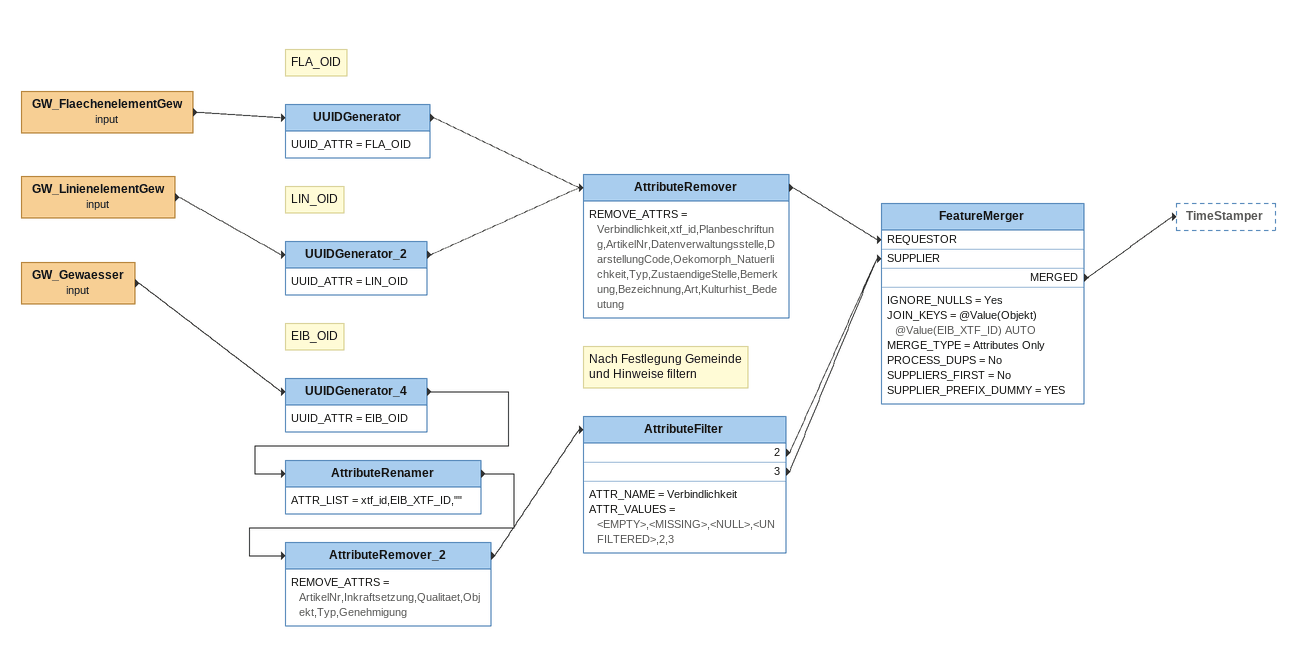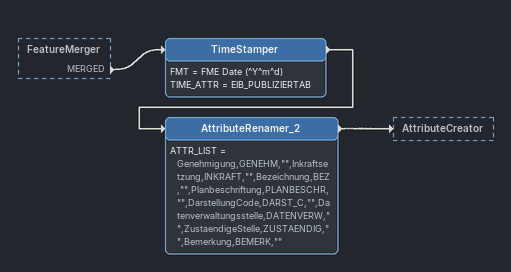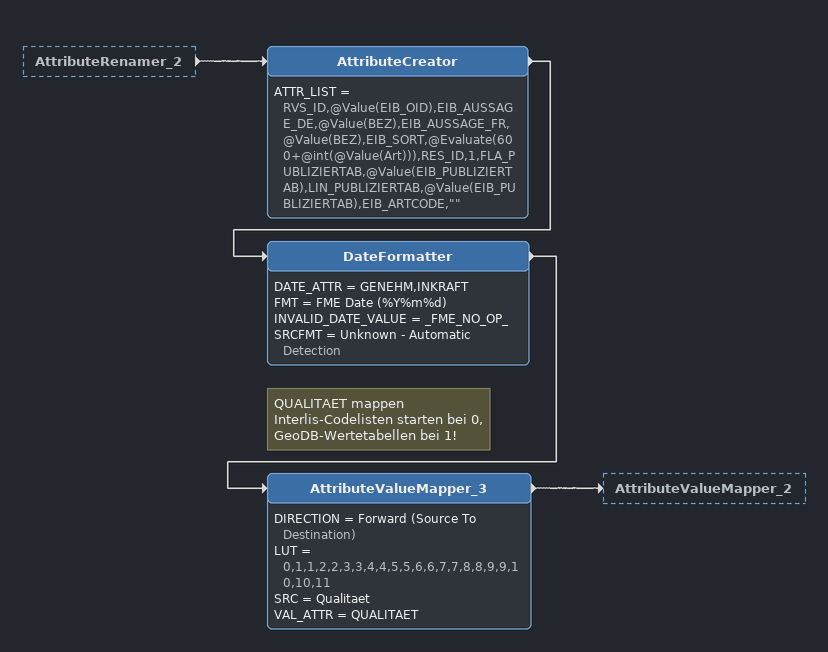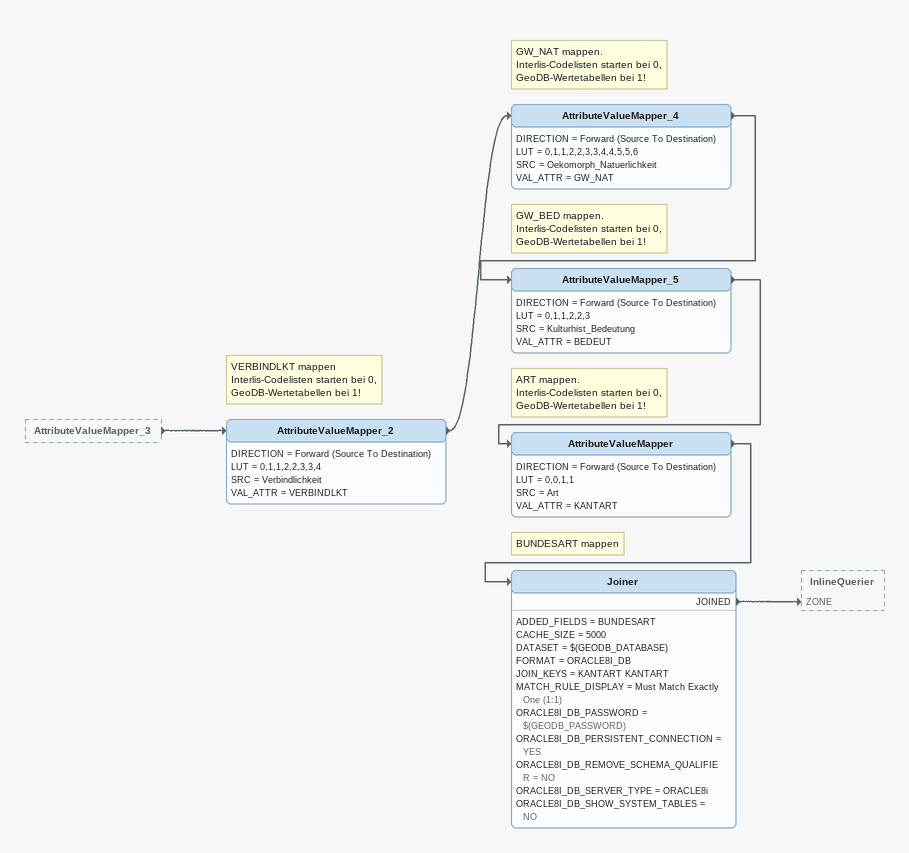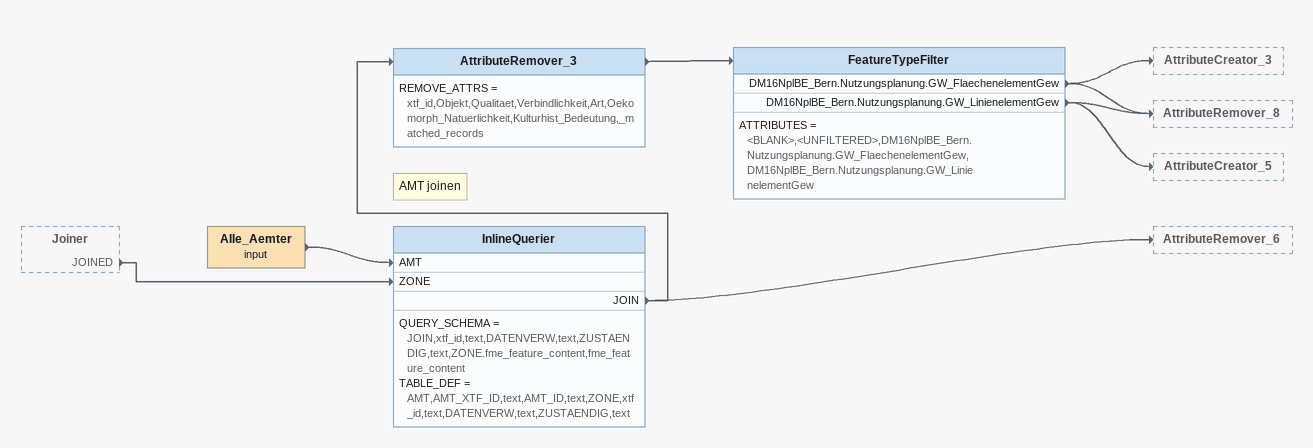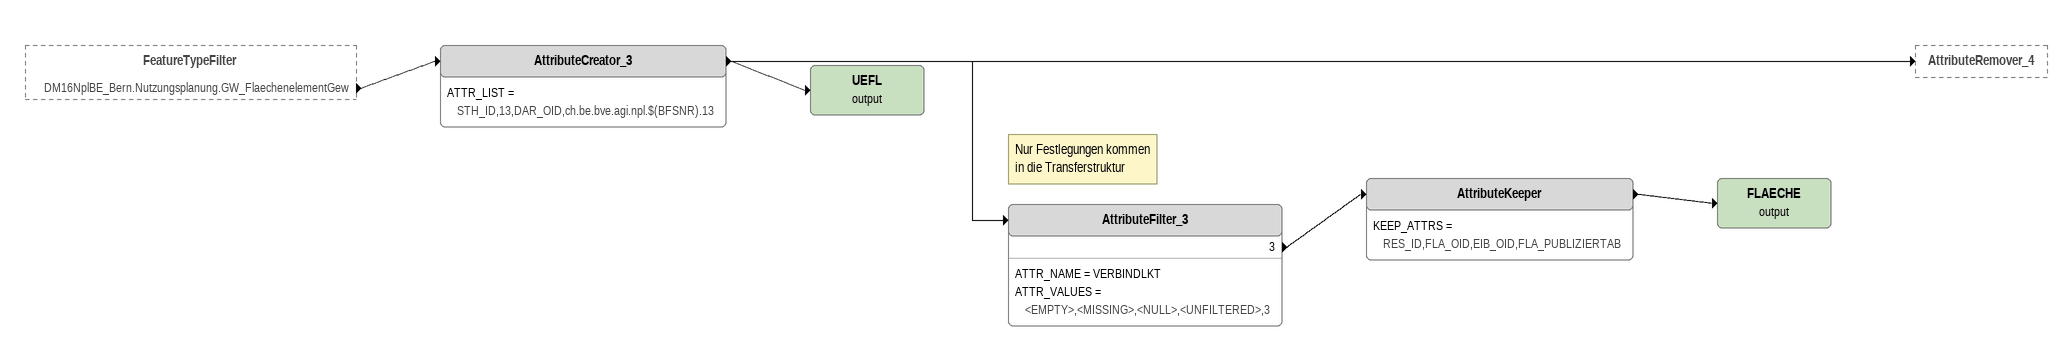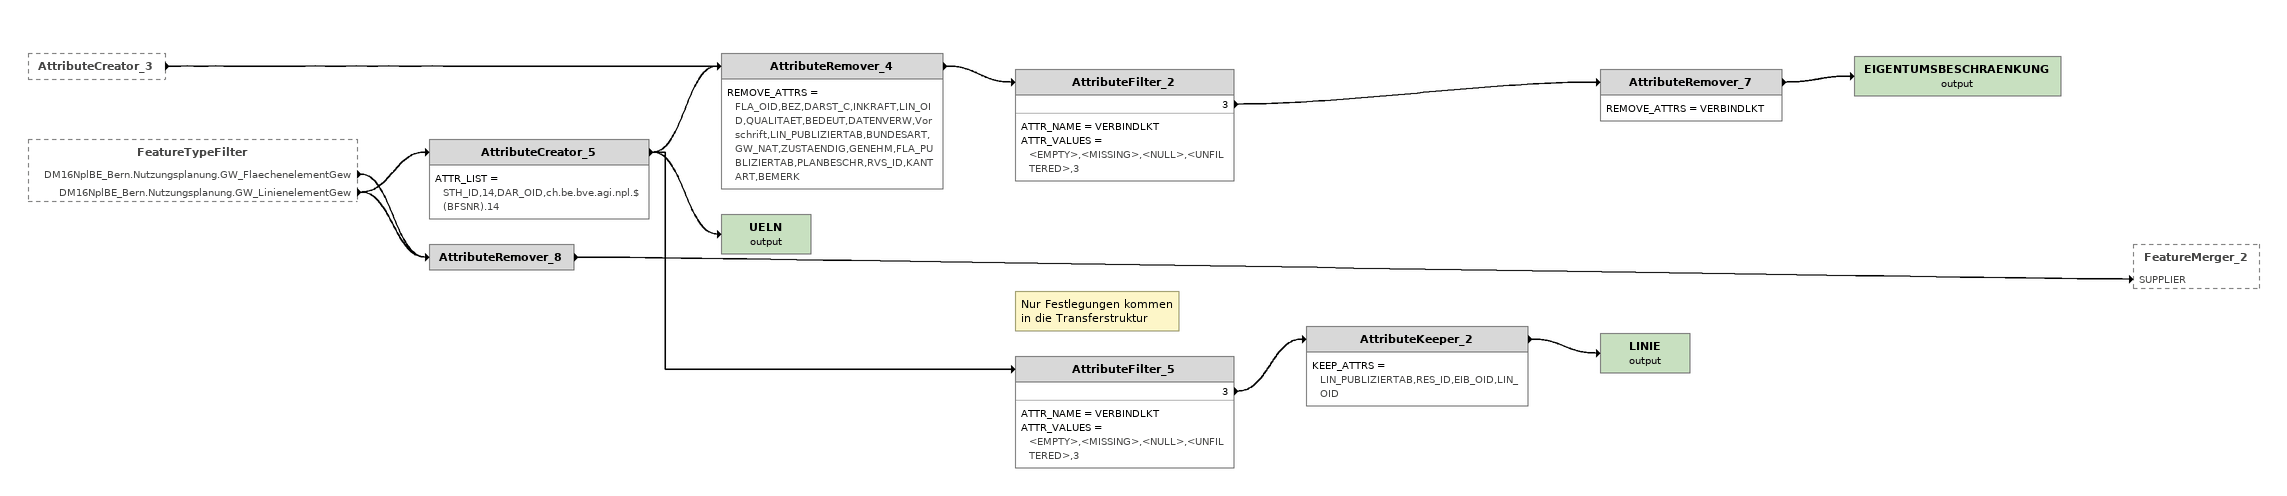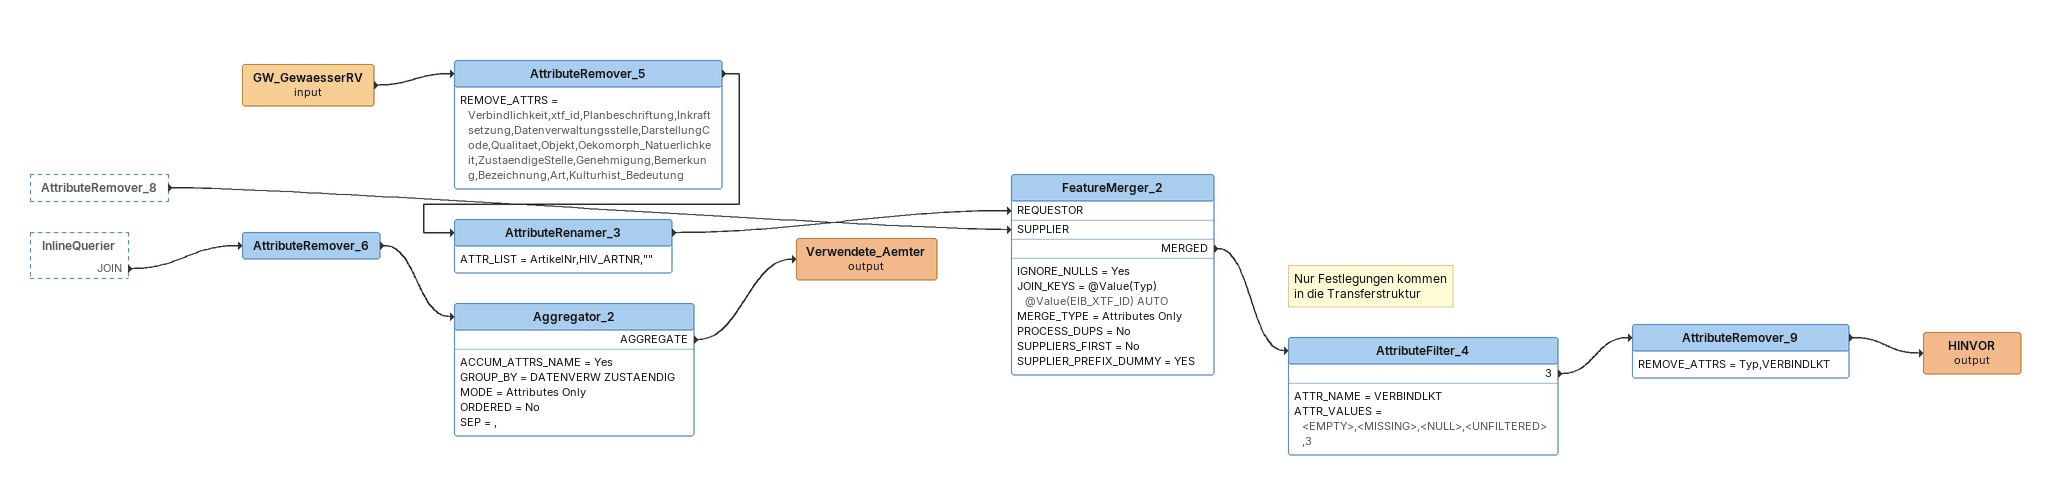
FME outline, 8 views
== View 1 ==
GW_FlaechenelementGew (input)
    -> UUIDGenerator
Note: FLA_OID
UUIDGenerator
    UUID_ATTR = FLA_OID
    -> AttributeRemover
GW_LinienelementGew (input)
    -> UUIDGenerator_2
Note: LIN_OID
UUIDGenerator_2
    UUID_ATTR = LIN_OID
    -> AttributeRemover
AttributeRemover
    REMOVE_ATTRS = Verbindlichkeit,xtf_id,Planbeschriftung,ArtikelNr,Datenverwaltungsstelle,DarstellungCode,Oekomorph_Natuerlichkeit,Typ,ZustaendigeStelle,Bemerkung,Bezeichnung,Art,Kulturhist_Bedeutung
    -> FeatureMerger [REQUESTOR]
GW_Gewaesser (input)
    -> UUIDGenerator_4
Note: EIB_OID
UUIDGenerator_4
    UUID_ATTR = EIB_OID
    -> AttributeRenamer
AttributeRenamer
    ATTR_LIST = xtf_id,EIB_XTF_ID,""
    -> AttributeRemover_2
AttributeRemover_2
    REMOVE_ATTRS = ArtikelNr,Inkraftsetzung,Qualitaet,Objekt,Typ,Genehmigung
    -> AttributeFilter
Note: Nach Festlegung Gemeinde / und Hinweise filtern
AttributeFilter
    ATTR_NAME = Verbindlichkeit
    ATTR_VALUES = <EMPTY>,<MISSING>,<NULL>,<UNFILTERED>,2,3
    2 -> FeatureMerger [SUPPLIER]
    3 -> FeatureMerger [SUPPLIER]
FeatureMerger
    IGNORE_NULLS = Yes
    JOIN_KEYS = @Value(Objekt) @Value(EIB_XTF_ID) AUTO
    MERGE_TYPE = Attributes Only
    PROCESS_DUPS = No
    SUPPLIERS_FIRST = No
    SUPPLIER_PREFIX_DUMMY = YES
    MERGED -> TimeStamper

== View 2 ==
FeatureMerger [outside]
    MERGED -> TimeStamper
TimeStamper
    FMT = FME Date (^Y^m^d)
    TIME_ATTR = EIB_PUBLIZIERTAB
    -> AttributeRenamer_2
AttributeRenamer_2
    ATTR_LIST = Genehmigung,GENEHM,"",Inkraftsetzung,INKRAFT,"",Bezeichnung,BEZ,"",Planbeschriftung,PLANBESCHR,"",DarstellungCode,DARST_C,"",Datenverwaltungsstelle,DATENVERW,"",ZustaendigeStelle,ZUSTAENDIG,"",Bemerkung,BEMERK,""
    -> AttributeCreator

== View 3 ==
AttributeRenamer_2 [outside]
    -> AttributeCreator
AttributeCreator
    ATTR_LIST = RVS_ID,@Value(EIB_OID),EIB_AUSSAGE_DE,@Value(BEZ),EIB_AUSSAGE_FR,@Value(BEZ),EIB_SORT,@Evaluate(600+@int(@Value(Art))),RES_ID,1,FLA_PUBLIZIERTAB,@Value(EIB_PUBLIZIERTAB),LIN_PUBLIZIERTAB,@Value(EIB_PUBLIZIERTAB),EIB_ARTCODE,""
    -> DateFormatter
DateFormatter
    DATE_ATTR = GENEHM,INKRAFT
    FMT = FME Date (%Y%m%d)
    INVALID_DATE_VALUE = _FME_NO_OP_
    SRCFMT = Unknown - Automatic Detection
    -> AttributeValueMapper_3
Note: QUALITAET mappen / Interlis-Codelisten starten bei 0, / GeoDB-Wertetabellen bei 1!
AttributeValueMapper_3
    DIRECTION = Forward (Source To Destination)
    LUT = 0,1,1,2,2,3,3,4,4,5,5,6,6,7,7,8,8,9,9,10,10,11
    SRC = Qualitaet
    VAL_ATTR = QUALITAET
    -> AttributeValueMapper_2

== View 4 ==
AttributeValueMapper_3 [outside]
    -> AttributeValueMapper_2
Note: VERBINDLKT mappen / Interlis-Codelisten starten bei 0, / GeoDB-Wertetabellen bei 1!
AttributeValueMapper_2
    DIRECTION = Forward (Source To Destination)
    LUT = 0,1,1,2,2,3,3,4
    SRC = Verbindlichkeit
    VAL_ATTR = VERBINDLKT
    -> AttributeValueMapper_4
Note: GW_NAT mappen. / Interlis-Codelisten starten bei 0, / GeoDB-Wertetabellen bei 1!
AttributeValueMapper_4
    DIRECTION = Forward (Source To Destination)
    LUT = 0,1,1,2,2,3,3,4,4,5,5,6
    SRC = Oekomorph_Natuerlichkeit
    VAL_ATTR = GW_NAT
    -> AttributeValueMapper_5
Note: GW_BED mappen. / Interlis-Codelisten starten bei 0, / GeoDB-Wertetabellen bei 1!
AttributeValueMapper_5
    DIRECTION = Forward (Source To Destination)
    LUT = 0,1,1,2,2,3
    SRC = Kulturhist_Bedeutung
    VAL_ATTR = BEDEUT
    -> AttributeValueMapper
Note: ART mappen. / Interlis-Codelisten starten bei 0, / GeoDB-Wertetabellen bei 1!
AttributeValueMapper
    DIRECTION = Forward (Source To Destination)
    LUT = 0,0,1,1
    SRC = Art
    VAL_ATTR = KANTART
    -> Joiner
Note: BUNDESART mappen
Joiner
    ADDED_FIELDS = BUNDESART
    CACHE_SIZE = 5000
    DATASET = $(GEODB_DATABASE)
    FORMAT = ORACLE8I_DB
    JOIN_KEYS = KANTART KANTART
    MATCH_RULE_DISPLAY = Must Match Exactly One (1:1)
    ORACLE8I_DB_PASSWORD = $(GEODB_PASSWORD)
    ORACLE8I_DB_PERSISTENT_CONNECTION = YES
    ORACLE8I_DB_REMOVE_SCHEMA_QUALIFIER = NO
    ORACLE8I_DB_SERVER_TYPE = ORACLE8i
    ORACLE8I_DB_SHOW_SYSTEM_TABLES = NO
    JOINED -> InlineQuerier [ZONE]

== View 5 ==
Joiner [outside]
    JOINED -> InlineQuerier [ZONE]
Alle_Aemter (input)
    -> InlineQuerier [AMT]
Note: AMT joinen
InlineQuerier
    QUERY_SCHEMA = JOIN,xtf_id,text,DATENVERW,text,ZUSTAENDIG,text,ZONE.fme_feature_content,fme_feature_content
    TABLE_DEF = AMT,AMT_XTF_ID,text,AMT_ID,text,ZONE,xtf_id,text,DATENVERW,text,ZUSTAENDIG,text
    JOIN -> AttributeRemover_6
    JOIN -> AttributeRemover_3
AttributeRemover_3
    REMOVE_ATTRS = xtf_id,Objekt,Qualitaet,Verbindlichkeit,Art,Oekomorph_Natuerlichkeit,Kulturhist_Bedeutung,_matched_records
    -> FeatureTypeFilter
FeatureTypeFilter
    ATTRIBUTES = <BLANK>,<UNFILTERED>,DM16NplBE_Bern.Nutzungsplanung.GW_FlaechenelementGew,DM16NplBE_Bern.Nutzungsplanung.GW_LinienelementGew
    DM16NplBE_Bern.Nutzungsplanung.GW_FlaechenelementGew -> AttributeCreator_3
    DM16NplBE_Bern.Nutzungsplanung.GW_FlaechenelementGew -> AttributeRemover_8
    DM16NplBE_Bern.Nutzungsplanung.GW_LinienelementGew -> AttributeCreator_5
    DM16NplBE_Bern.Nutzungsplanung.GW_LinienelementGew -> AttributeRemover_8

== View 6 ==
FeatureTypeFilter [outside]
    DM16NplBE_Bern.Nutzungsplanung.GW_FlaechenelementGew -> AttributeCreator_3
AttributeCreator_3
    ATTR_LIST = STH_ID,13,DAR_OID,ch.be.bve.agi.npl.$(BFSNR).13
    -> AttributeRemover_4
    -> UEFL (output)
    -> AttributeFilter_3
UEFL (output)
Note: Nur Festlegungen kommen / in die Transferstruktur
AttributeFilter_3
    ATTR_NAME = VERBINDLKT
    ATTR_VALUES = <EMPTY>,<MISSING>,<NULL>,<UNFILTERED>,3
    3 -> AttributeKeeper
AttributeKeeper
    KEEP_ATTRS = RES_ID,FLA_OID,EIB_OID,FLA_PUBLIZIERTAB
    -> FLAECHE (output)
FLAECHE (output)

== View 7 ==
AttributeCreator_3 [outside]
    -> AttributeRemover_4
FeatureTypeFilter [outside]
    DM16NplBE_Bern.Nutzungsplanung.GW_FlaechenelementGew -> AttributeRemover_8
    DM16NplBE_Bern.Nutzungsplanung.GW_LinienelementGew -> AttributeCreator_5
    DM16NplBE_Bern.Nutzungsplanung.GW_LinienelementGew -> AttributeRemover_8
AttributeCreator_5
    ATTR_LIST = STH_ID,14,DAR_OID,ch.be.bve.agi.npl.$(BFSNR).14
    -> AttributeRemover_4
    -> UELN (output)
    -> AttributeFilter_5
AttributeRemover_4
    REMOVE_ATTRS = FLA_OID,BEZ,DARST_C,INKRAFT,LIN_OID,QUALITAET,BEDEUT,DATENVERW,Vorschrift,LIN_PUBLIZIERTAB,BUNDESART,GW_NAT,ZUSTAENDIG,GENEHM,FLA_PUBLIZIERTAB,PLANBESCHR,RVS_ID,KANTART,BEMERK
    -> AttributeFilter_2
AttributeFilter_2
    ATTR_NAME = VERBINDLKT
    ATTR_VALUES = <EMPTY>,<MISSING>,<NULL>,<UNFILTERED>,3
    3 -> AttributeRemover_7
AttributeRemover_7
    REMOVE_ATTRS = VERBINDLKT
    -> EIGENTUMSBESCHRAENKUNG (output)
EIGENTUMSBESCHRAENKUNG (output)
UELN (output)
Note: Nur Festlegungen kommen / in die Transferstruktur
AttributeFilter_5
    ATTR_NAME = VERBINDLKT
    ATTR_VALUES = <EMPTY>,<MISSING>,<NULL>,<UNFILTERED>,3
    3 -> AttributeKeeper_2
AttributeKeeper_2
    KEEP_ATTRS = LIN_PUBLIZIERTAB,RES_ID,EIB_OID,LIN_OID
    -> LINIE (output)
LINIE (output)
AttributeRemover_8
    -> FeatureMerger_2 [SUPPLIER]

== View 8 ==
AttributeRemover_8 [outside]
    -> FeatureMerger_2 [SUPPLIER]
InlineQuerier [outside]
    JOIN -> AttributeRemover_6
AttributeRemover_6
    -> Aggregator_2
Aggregator_2
    ACCUM_ATTRS_NAME = Yes
    GROUP_BY = DATENVERW ZUSTAENDIG
    MODE = Attributes Only
    ORDERED = No
    SEP = ,
    AGGREGATE -> Verwendete_Aemter (output)
Verwendete_Aemter (output)
GW_GewaesserRV (input)
    -> AttributeRemover_5
AttributeRemover_5
    REMOVE_ATTRS = Verbindlichkeit,xtf_id,Planbeschriftung,Inkraftsetzung,Datenverwaltungsstelle,DarstellungCode,Qualitaet,Objekt,Oekomorph_Natuerlichkeit,ZustaendigeStelle,Genehmigung,Bemerkung,Bezeichnung,Art,Kulturhist_Bedeutung
    -> AttributeRenamer_3
AttributeRenamer_3
    ATTR_LIST = ArtikelNr,HIV_ARTNR,""
    -> FeatureMerger_2 [REQUESTOR]
FeatureMerger_2
    IGNORE_NULLS = Yes
    JOIN_KEYS = @Value(Typ) @Value(EIB_XTF_ID) AUTO
    MERGE_TYPE = Attributes Only
    PROCESS_DUPS = No
    SUPPLIERS_FIRST = No
    SUPPLIER_PREFIX_DUMMY = YES
    MERGED -> AttributeFilter_4
Note: Nur Festlegungen kommen / in die Transferstruktur
AttributeFilter_4
    ATTR_NAME = VERBINDLKT
    ATTR_VALUES = <EMPTY>,<MISSING>,<NULL>,<UNFILTERED>,3
    3 -> AttributeRemover_9
AttributeRemover_9
    REMOVE_ATTRS = Typ,VERBINDLKT
    -> HINVOR (output)
HINVOR (output)
